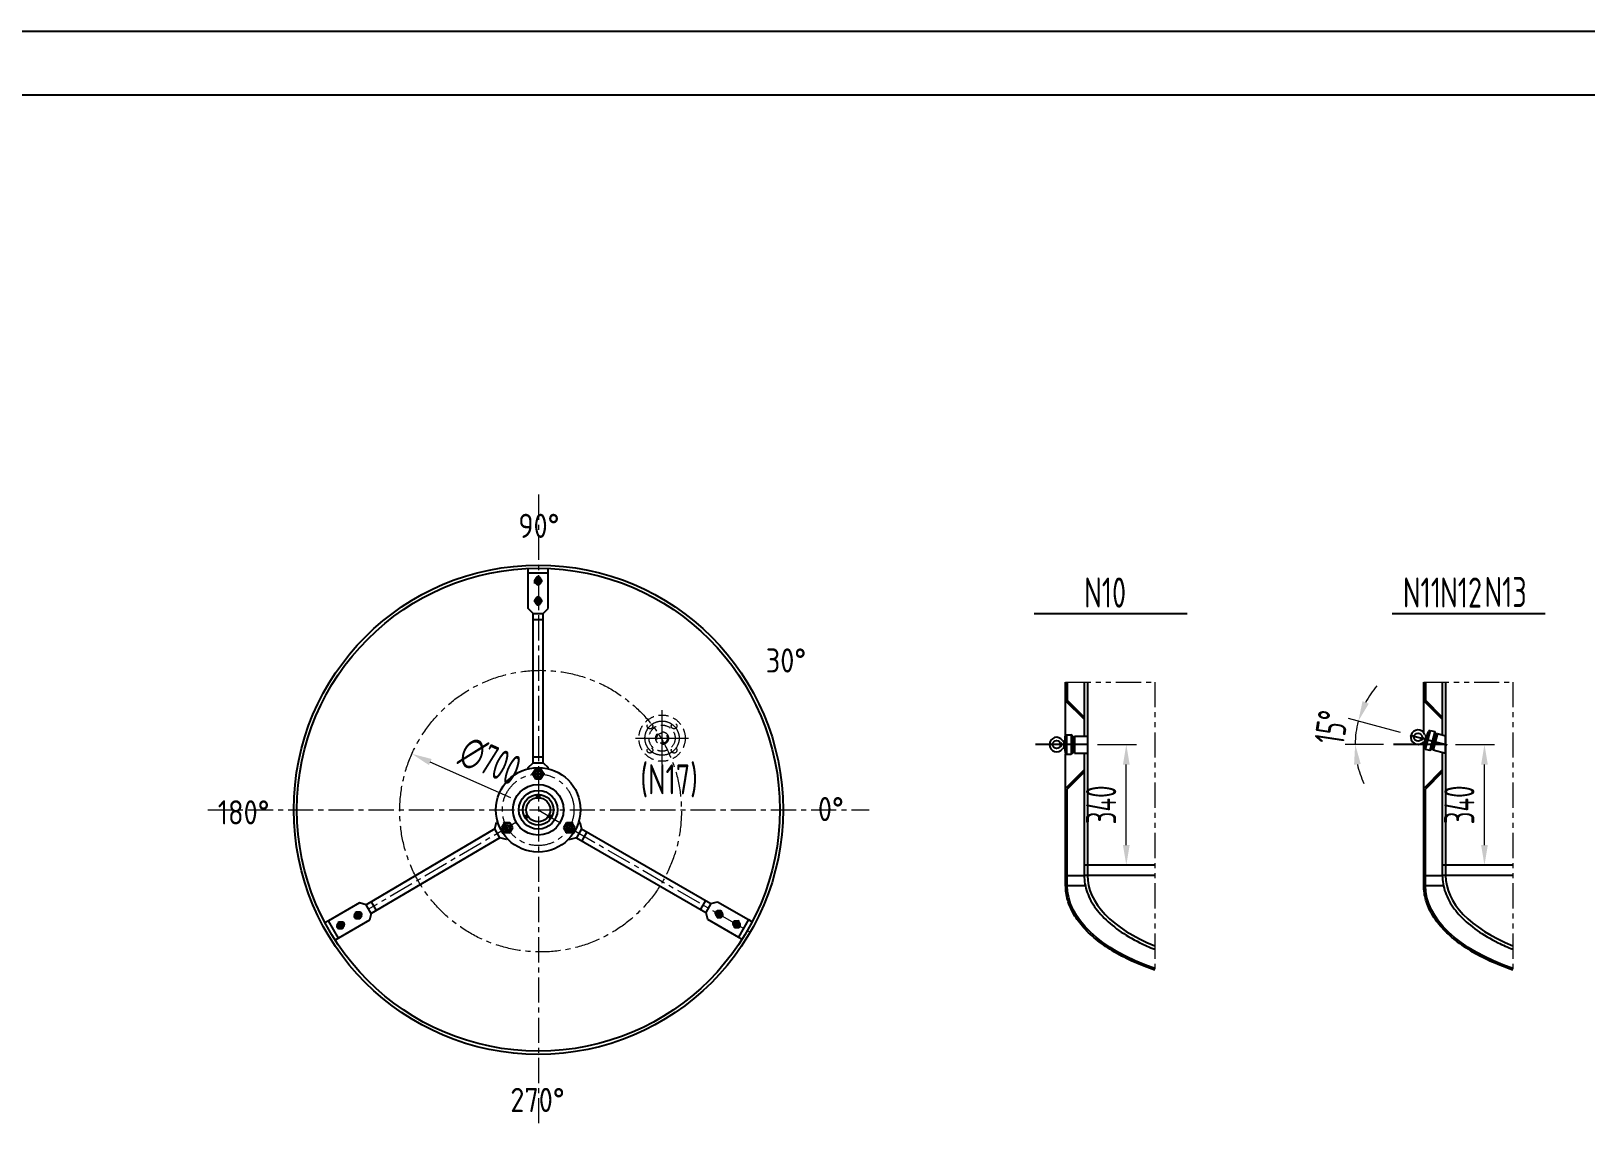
# Model space of a CAD drawing. Header units: millimetres. Extents: x -10 to 6019072, y -115569 to 2.
# Drawn here: x 6011729 to 6015593, y -108878 to -106160 of the extents above; entities that cross this region are included whole.
import ezdxf
from ezdxf.enums import TextEntityAlignment as Align

# ---------------------------------------------------------------- set-up
doc = ezdxf.new("R2010")
doc.units = ezdxf.units.MM
doc.header["$LTSCALE"] = 1000
for name, pattern in [('ACAD_ISO10W100', [18, 12, -3, 0, -3]), ('CENTER', [2, 1.25, -0.25, 0.25, -0.25]), ('DASHED', [0.75, 0.5, -0.25]), ('PHANTOM', [2.5, 1.25, -0.25, 0.25, -0.25, 0.25, -0.25])]:
    doc.linetypes.add(name, pattern=pattern)
doc.layers.get('0').update_dxf_attribs({"lineweight": 25})
for name, color, linetype in [('00', 7, 'Continuous'), ('3', 3, 'Continuous'), ('Layer1', 7, 'Continuous'), ('Layer2', 1, 'ACAD_ISO10W100'), ('Layer3', 2, 'Continuous')]:
    doc.layers.add(name, color=color, linetype=linetype)
for name, color, linetype, lineweight in [('1', 1, 'Continuous', 18), ('1轮廓实线层', 7, 'Continuous', 25), ('3中心线层', 1, 'CENTER', 9), ('4虚线层', 6, 'DASHED', 9), ('5剖面线层', 2, 'Continuous', 9), ('7标注层', 4, 'Continuous', 15), ('9双点划线层', 6, 'PHANTOM', 9), ('中心线', 1, 'CENTER', 9)]:
    doc.layers.add(name, color=color, linetype=linetype, lineweight=lineweight)
doc.styles.get("Standard").update_dxf_attribs({"font": 'gbenor.shx', "width": 0.707, "bigfont": 'gbcbig.shx'})
doc.dimstyles.new('STANDARD$0', dxfattribs={"dimscale": 50, "dimtxt": 1.5, "dimasz": 1, "dimexe": 0.5, "dimexo": 0.5, "dimgap": 0.5, "dimtad": 1, "dimdec": 1, "dimdsep": 46, "dimtxsty": 'Standard', "dimcen": 0.09, "dimclrd": 2, "dimclre": 2, "dimclrt": 2, "dimadec": 0, "dimazin": 0, "dimtfac": 1, "dimtdec": 1, "dimtmove": 0, "dimatfit": 3, "dimfxl": 0, "dimtolj": 1, "dimtzin": 0, "dimlwd": 13, "dimlwe": 13, "dimarcsym": 0})
doc.dimstyles.new('STANDARD$2', dxfattribs={"dimscale": 12, "dimtxt": 1, "dimasz": 1, "dimexe": 0.5, "dimexo": 0.5, "dimgap": 0.5, "dimtad": 1, "dimdec": 4, "dimzin": 0, "dimdsep": 46, "dimtxsty": 'Standard', "dimcen": 0.09, "dimclrd": 2, "dimclre": 2, "dimclrt": 2, "dimadec": 0, "dimazin": 0, "dimtfac": 1, "dimtdec": 4, "dimtofl": 0, "dimtmove": 0, "dimatfit": 3, "dimfxl": 0, "dimtolj": 1, "dimtzin": 0, "dimlwd": 13, "dimlwe": 13, "dimarcsym": 0})
doc.dimstyles.new('STANDARD$3', dxfattribs={"dimscale": 40, "dimtxt": 2, "dimasz": 1.5, "dimexe": 0.5, "dimexo": 0.5, "dimgap": 0.5, "dimtad": 1, "dimdec": 1, "dimdsep": 46, "dimtxsty": 'Standard', "dimcen": 0, "dimclrd": 4, "dimclre": 4, "dimclrt": 3, "dimadec": 0, "dimazin": 0, "dimtfac": 0.5, "dimtdec": 1, "dimtmove": 0, "dimatfit": 2, "dimfxl": 0, "dimtolj": 1, "dimlwd": 13, "dimlwe": 13, "dimarcsym": 0})

# ---------------------------------------------------------------- blocks, each defined once
blk = doc.blocks.new('*U345', base_point=(-106.4, 741.5))
at = {"layer": '00', "color": 4}
for p, q in [((-106.4, 744), (-106, 744.5)), ((-106.4, 742), (-106.4, 744)), ((-106.4, 742), (-104.8, 742)), ((-106.4, 738.9), (-106.4, 741)), ((-106.4, 741), (-104.8, 741)), ((-106, 738.5), (-106.4, 738.9)), ((-106, 744.5), (-100.7, 744.5)), ((-106, 744.5), (-106, 742)), ((-106, 744.5), (-106, 744.5)), ((-106, 741), (-106, 738.5)), ((-100.7, 738.5), (-106, 738.5)), ((-104.8, 742), (-104.8, 741)), ((-100.7, 744.5), (-100.7, 738.5)), ((-98.4, 742.2), (-100.7, 744.5)), ((-98.4, 740.7), (-100.7, 738.5)), ((-98.4, 742.2), (-98.4, 742.2)), ((-98.4, 742.2), (-98.4, 740.7)), ((-98.4, 742.2), (-98.4, 740.7)), ((-98.4, 740.7), (-98.4, 740.7))]:
    blk.add_line(p, q, dxfattribs=at)
at = {"layer": '1', "color": 7}
for p, q in [((-106.4, 744), (-100.2, 744)), ((-106.4, 738.9), (-100.2, 738.9))]:
    blk.add_line(p, q, dxfattribs=at)
at = {"layer": '3', "color": 1}
blk.add_line((-107.6, 741.5), (-97.2, 741.5), dxfattribs=at)
blk = doc.blocks.new('*U346', base_point=(-53.3, 756.4))
at = {"layer": '00', "color": 4}
for p, q in [((-53.3, 770.3), (-65.3, 763.4)), ((-65.3, 763.4), (-65.3, 749.5)), ((-65.3, 749.5), (-53.3, 742.6)), ((-41.3, 763.4), (-53.3, 770.3)), ((-53.3, 742.6), (-41.3, 749.5)), ((-46.5, 756.4), (-46.5, 756.4)), ((-41.3, 749.5), (-41.3, 763.4))]:
    blk.add_line(p, q, dxfattribs=at)
for radius in [12, 6.8]:
    blk.add_circle((-53.3, 756.4), radius, dxfattribs=at)
at = {"layer": '1', "color": 7}
blk.add_arc((-53.3, 756.4), 8, 260.2122, 170.2122, dxfattribs=at)
at = {"layer": '3', "color": 1}
for p, q in [((-67.7, 756.4), (-38.9, 756.4)), ((-53.3, 772.7), (-53.3, 740.2))]:
    blk.add_line(p, q, dxfattribs=at)
blk = doc.blocks.new('*U347', base_point=(-53.3, 756.4))
at = {"layer": '00', "color": 4}
for p, q in [((-53.3, 765.7), (-61.3, 761.1)), ((-61.3, 761.1), (-61.3, 751.8)), ((-61.3, 751.8), (-53.3, 747.2)), ((-45.3, 761.1), (-53.3, 765.7)), ((-53.3, 747.2), (-45.3, 751.8)), ((-49, 756.4), (-49, 756.4)), ((-49, 756.4), (-49, 756.4)), ((-45.3, 751.8), (-45.3, 761.1))]:
    blk.add_line(p, q, dxfattribs=at)
for radius in [8, 4.25]:
    blk.add_circle((-53.3, 756.4), radius, dxfattribs=at)
at = {"layer": '1', "color": 7}
blk.add_arc((-53.3, 756.4), 5, 260.2122, 170.2122, dxfattribs=at)
at = {"layer": '3', "color": 1}
for p, q in [((-62.9, 756.4), (-43.7, 756.4)), ((-53.3, 767.3), (-53.3, 745.6))]:
    blk.add_line(p, q, dxfattribs=at)
blk = doc.blocks.new('*D546')
at = {"layer": '00', "color": 2, "linetype": 'CENTER', "lineweight": 13, "transparency": 16777216}
blk.add_line((6012921.5, -108065.7), (6012721.1, -107976.5), dxfattribs=at)
at = {"layer": '00', "color": 2, "linetype": 'CENTER', "transparency": 16777216}
blk.add_solid([(6012724.5, -107968.9), (6012717.7, -107984.1), (6012675.4, -107956.2)], dxfattribs=at)
at = {"layer": 'Defpoints', "color": 0, "linetype": 'CENTER', "transparency": 16777216}
for p in [(6012675.4, -107956.2), (6013314.9, -108240.9)]:
    blk.add_point(p, dxfattribs=at)
at = {"layer": '00', "color": 2, "linetype": 'CENTER', "transparency": 16777216, "insert": (6012869.6, -107974.2), "char_height": 75, "attachment_point": 5, "rotation": 336.0005}
blk.add_mtext('\\A1;∅700', dxfattribs=at)
blk = doc.blocks.new('*D553')
at = {"layer": '5剖面线层', "color": 2, "lineweight": 13, "transparency": 16777216}
for p, q in [((6014379.3, -107933), (6014476, -107933)), ((6014451, -108183), (6014451, -107983)), ((6014428.1, -108233), (6014476, -108233))]:
    blk.add_line(p, q, dxfattribs=at)
at = {"layer": '5剖面线层', "color": 2, "transparency": 16777216}
for points in [[(6014442.7, -107983), (6014459.3, -107983), (6014451, -107933)], [(6014442.7, -108183), (6014459.3, -108183), (6014451, -108233)]]:
    blk.add_solid(points, dxfattribs=at)
at = {"layer": 'Defpoints', "color": 0, "transparency": 16777216}
for p in [(6014354.3, -107933), (6014451, -107933), (6014403.1, -108233)]:
    blk.add_point(p, dxfattribs=at)
at = {"layer": '5剖面线层', "color": 2, "transparency": 16777216, "insert": (6014388.5, -108083), "char_height": 75, "attachment_point": 5, "rotation": 90}
blk.add_mtext('\\A1;340', dxfattribs=at)
blk = doc.blocks.new('*D555')
at = {"layer": '5剖面线层', "color": 2, "lineweight": 13, "transparency": 16777216}
for p, q in [((6015269.5, -107933), (6015366.2, -107933)), ((6015341.2, -108183), (6015341.2, -107983)), ((6015318.3, -108233), (6015366.2, -108233))]:
    blk.add_line(p, q, dxfattribs=at)
at = {"layer": '5剖面线层', "color": 2, "transparency": 16777216}
for points in [[(6015332.9, -107983), (6015349.6, -107983), (6015341.2, -107933)], [(6015332.9, -108183), (6015349.6, -108183), (6015341.2, -108233)]]:
    blk.add_solid(points, dxfattribs=at)
at = {"layer": 'Defpoints', "color": 0, "transparency": 16777216}
for p in [(6015244.5, -107933), (6015341.2, -107933), (6015293.3, -108233)]:
    blk.add_point(p, dxfattribs=at)
at = {"layer": '5剖面线层', "color": 2, "transparency": 16777216, "insert": (6015278.7, -108083), "char_height": 75, "attachment_point": 5, "rotation": 90}
blk.add_mtext('\\A1;340', dxfattribs=at)
blk = doc.blocks.new('*D556')
at = {"layer": '5剖面线层', "color": 2, "lineweight": 13, "transparency": 16777216}
for p, q in [((6015132.4, -107903), (6015003.4, -107868.5)), ((6015090.3, -107932.8), (6014994.9, -107932.6))]:
    blk.add_line(p, q, dxfattribs=at)
for start, end in [(139.4313, 152.2156), (165, 179.8919), (192.6763, 205.4607)]:
    blk.add_arc((6015244.5, -107933), 224.6, start, end, dxfattribs=at)
at = {"layer": '5剖面线层', "color": 2, "transparency": 16777216}
for points in [[(6015053.6, -107831.4), (6015038.1, -107825.3), (6015027.6, -107874.9)], [(6015017.1, -107983.2), (6015033.7, -107981.4), (6015019.9, -107932.6)]]:
    blk.add_solid(points, dxfattribs=at)
at = {"layer": 'Defpoints', "color": 0, "transparency": 16777216}
for p in [(6015020.8, -107913.2), (6015115.3, -107932.8), (6015156.5, -107909.5), (6015244.5, -107933), (6015248.3, -107934.1)]:
    blk.add_point(p, dxfattribs=at)
at = {"layer": '5剖面线层', "color": 2, "transparency": 16777216, "insert": (6014960.6, -107890.5), "char_height": 75, "attachment_point": 5, "rotation": 81.4722}
blk.add_mtext('\\A1;\\A1;15°{\\H0.7x;\\S^ ;}', dxfattribs=at)
blk = doc.blocks.new('A$C18C11571')
at = {"layer": '4虚线层', "ltscale": 0.05}
for centre, radius in [((66.3, 65.7), 57.5), ((36.2, 95.8), 7), ((66.3, 65.7), 32.5), ((66.3, 65.7), 16), ((66.3, 65.7), 13), ((96.3, 95.8), 7), ((36.2, 35.7), 7), ((96.3, 35.7), 7)]:
    blk.add_circle(centre, radius, dxfattribs=at)
at = {"layer": '中心线'}
for p, q in [((66.3, 0), (66.3, 134.9)), ((0, 65.7), (131.8, 65.7))]:
    blk.add_line(p, q, dxfattribs=at)
blk.add_circle((66.3, 65.7), 42.5, dxfattribs=at)

msp = doc.modelspace()

# ---------------------------------------------------------------- linework, layer by layer
for p, q in [((6005750.57, -106159.92), (6019072.01, -106159.92)), ((6006146.57, -106318.32), (6018913.61, -106318.32)), ((6014602.19, -107608.33), (6014221.74, -107608.33)), ((6015492.42, -107608.33), (6015111.97, -107608.33)), ((6012986.25, -108062.98), (6012986.25, -108065.23)), ((6012992.25, -108062.98), (6012992.25, -108065.23)), ((6012959.9, -108108.6), (6012961.85, -108107.48)), ((6012962.9, -108113.8), (6012964.85, -108112.67)), ((6013015.59, -108113.8), (6013013.64, -108112.67)), ((6013018.59, -108108.6), (6013016.64, -108107.48))]:
    msp.add_line(p, q)
at = {"layer": '1轮廓实线层', "ltscale": 14}
for p, q in [((6014300.27, -107910.31), (6014300.27, -107777.65)), ((6014304.27, -107777.65), (6014304.27, -107822.55)), ((6014346.27, -107777.65), (6014346.27, -107912.04)), ((6014354.27, -107777.65), (6014354.27, -108258.04)), ((6015190.49, -107903.98), (6015190.49, -107777.65)), ((6015194.49, -107777.65), (6015194.49, -107822.55)), ((6015236.49, -107777.65), (6015236.49, -107909.16)), ((6015244.49, -107777.65), (6015244.49, -108258.04)), ((6014346.27, -107870.21), (6014300.27, -107824.21)), ((6014346.27, -107864.55), (6014304.27, -107822.55)), ((6015236.49, -107870.21), (6015190.49, -107824.21)), ((6015236.49, -107864.55), (6015194.49, -107822.55)), ((6014346.27, -107864.55), (6014343.44, -107867.38)), ((6015236.49, -107864.55), (6015233.66, -107867.38)), ((6014287.77, -107933.04), (6014288.77, -107929.04)), ((6014287.77, -107933.04), (6014288.77, -107937.04)), ((6014288.77, -107929.04), (6014289.67, -107928.44)), ((6014288.77, -107929.04), (6014288.77, -107937.04)), ((6014295.77, -107924.4), (6014295.77, -107941.69)), ((6014295.77, -107929.04), (6014298.27, -107929.04)), ((6014299.27, -107916.04), (6014298.27, -107917.04)), ((6014298.27, -107917.04), (6014298.27, -107949.04)), ((6014298.27, -107929.04), (6014298.27, -107937.04)), ((6014299.27, -107916.04), (6014299.27, -107912.04)), ((6014301.27, -107910.04), (6014302.27, -107909.04)), ((6014301.27, -107910.04), (6014301.27, -107956.04)), ((6014302.27, -107909.04), (6014314.27, -107909.04)), ((6014302.27, -107909.04), (6014302.27, -107957.04)), ((6014315.27, -107910.04), (6014314.27, -107909.04)), ((6014314.27, -107909.04), (6014314.27, -107957.04)), ((6014315.27, -107910.04), (6014315.27, -107956.04)), ((6014317.27, -107912.04), (6014318.27, -107913.04)), ((6014317.27, -107912.04), (6014317.27, -107954.04)), ((6014317.27, -107913.04), (6014318.27, -107913.04)), ((6014318.27, -107913.04), (6014318.27, -107914.04)), ((6014318.27, -107914.04), (6014321.27, -107914.04)), ((6014318.27, -107914.04), (6014318.27, -107952.04)), ((6014321.27, -107913.04), (6014322.27, -107912.04)), ((6014321.27, -107913.04), (6014321.27, -107914.04)), ((6014321.27, -107914.04), (6014321.27, -107952.04)), ((6014322.27, -107912.04), (6014354.27, -107912.04)), ((6014322.27, -107912.04), (6014322.27, -107954.04)), ((6015187.7, -107913.68), (6015185.62, -107921.41)), ((6015185.69, -107917.29), (6015185.62, -107921.41)), ((6015185.62, -107921.41), (6015186.34, -107922.22)), ((6015185.69, -107917.29), (6015187.7, -107913.68)), ((6015187.58, -107928.51), (6015187.58, -107928.51)), ((6015187.7, -107913.68), (6015188.72, -107913.34)), ((6015190.49, -108258.04), (6015190.49, -107927.59)), ((6015195.66, -107911.01), (6015191.18, -107927.71)), ((6015199.98, -107904.55), (6015191.69, -107935.46)), ((6015191.69, -107935.46), (6015192.4, -107936.69)), ((6015192.39, -107923.22), (6015194.8, -107923.87)), ((6015204.69, -107898.57), (6015192.78, -107943)), ((6015205.91, -107897.86), (6015193.49, -107944.22)), ((6015194.46, -107915.5), (6015196.87, -107916.14)), ((6015196.87, -107916.14), (6015194.8, -107923.87)), ((6015201.2, -107903.85), (6015199.98, -107904.55)), ((6015201.2, -107903.85), (6015202.24, -107899.98)), ((6015204.69, -107898.57), (6015205.91, -107897.86)), ((6015217.5, -107900.97), (6015205.08, -107947.33)), ((6015205.91, -107897.86), (6015217.5, -107900.97)), ((6015218.21, -107902.19), (6015206.3, -107946.62)), ((6015219.62, -107904.64), (6015208.75, -107945.21)), ((6015220.07, -107906.83), (6015210.24, -107943.54)), ((6015222.97, -107907.61), (6015213.13, -107944.31)), ((6015224.45, -107905.93), (6015213.58, -107946.5)), ((6015218.21, -107902.19), (6015217.5, -107900.97)), ((6015219.37, -107905.61), (6015220.33, -107905.87)), ((6015219.62, -107904.64), (6015220.33, -107905.87)), ((6015220.33, -107905.87), (6015220.07, -107906.83)), ((6015220.07, -107906.83), (6015222.97, -107907.61)), ((6015223.23, -107906.64), (6015222.97, -107907.61)), ((6015223.23, -107906.64), (6015224.45, -107905.93)), ((6015224.45, -107905.93), (6015244.49, -107911.3)), ((6015244.49, -107954.79), (6015244.49, -107911.3)), ((6014288.77, -107937.04), (6014289.67, -107937.64)), ((6014292.5, -107943.39), (6014292.5, -107943.39)), ((6014295.77, -107937.04), (6014298.27, -107937.04)), ((6014298.27, -107949.04), (6014299.27, -107950.04)), ((6014299.27, -107950.04), (6014299.27, -107954.04)), ((6014300.27, -108258.04), (6014300.27, -107955.78)), ((6014301.27, -107956.04), (6014302.27, -107957.04)), ((6014302.27, -107957.04), (6014314.27, -107957.04)), ((6014315.27, -107956.04), (6014314.27, -107957.04)), ((6014317.27, -107954.04), (6014318.27, -107953.04)), ((6014317.27, -107953.04), (6014318.27, -107953.04)), ((6014318.27, -107952.04), (6014321.27, -107952.04)), ((6014318.27, -107952.04), (6014318.27, -107953.04)), ((6014321.27, -107952.04), (6014321.27, -107953.04)), ((6014321.27, -107953.04), (6014322.27, -107954.04)), ((6014322.27, -107954.04), (6014354.27, -107954.04)), ((6014346.27, -107954.04), (6014346.27, -108258.04)), ((6015192.4, -107936.69), (6015191.37, -107940.55)), ((6015192.78, -107943), (6015193.49, -107944.22)), ((6015193.49, -107944.22), (6015205.08, -107947.33)), ((6015206.3, -107946.62), (6015205.08, -107947.33)), ((6015208.75, -107945.21), (6015209.98, -107944.5)), ((6015209.01, -107944.24), (6015209.98, -107944.5)), ((6015210.24, -107943.54), (6015209.98, -107944.5)), ((6015210.24, -107943.54), (6015213.13, -107944.31)), ((6015213.13, -107944.31), (6015212.88, -107945.28)), ((6015212.88, -107945.28), (6015213.58, -107946.5)), ((6015213.58, -107946.5), (6015244.49, -107954.79)), ((6015236.49, -107952.64), (6015236.49, -108258.04)), ((6014346.27, -107995.88), (6014300.27, -108041.88)), ((6014346.27, -108001.54), (6014304.27, -108043.54)), ((6014346.27, -108001.54), (6014343.44, -107998.71)), ((6015236.49, -107995.88), (6015190.49, -108041.88)), ((6015236.49, -108001.54), (6015194.49, -108043.54)), ((6015236.49, -108001.54), (6015233.66, -107998.71)), ((6014304.27, -108258.04), (6014304.27, -108043.54)), ((6015194.49, -108258.04), (6015194.49, -108043.54)), ((6014521.57, -108233.04), (6014346.27, -108233.04)), ((6015411.8, -108233.04), (6015236.49, -108233.04)), ((6014300.27, -108258.04), (6014346.27, -108258.04)), ((6015190.49, -108258.04), (6015236.49, -108258.04))]:
    msp.add_line(p, q, dxfattribs=at)
for centre, radius in [((6012989.74, -108095.03), 608), ((6012989.74, -108095.03), 600), ((6014277.77, -107933.04), 10), ((6015176.03, -107914.7), 10)]:
    msp.add_circle(centre, radius, dxfattribs=at)
for centre, radius, start, end in [((6015176.03, -107914.7), 18, 20.0968, 309.9032), ((6014277.77, -107933.04), 18, 35.0968, 324.9032), ((6014295.77, -107920.4), 4, 215.0968, 270), ((6014301.27, -107912.04), 2, 90, 180), ((6014315.27, -107912.04), 2, 0, 90), ((6015190.15, -107931.58), 4, 75, 129.9032), ((6015196.7, -107907.14), 4, 200.0968, 255), ((6015204.17, -107900.5), 2, 75, 165), ((6015217.69, -107904.12), 2, 345, 75), ((6014295.77, -107945.69), 4, 90, 144.9032), ((6014301.27, -107954.04), 2, 180, 270), ((6014315.27, -107954.04), 2, 270, 0), ((6015193.3, -107941.07), 2, 165, 255), ((6015206.82, -107944.69), 2, 255, 345)]:
    msp.add_arc(centre, radius, start, end, dxfattribs=at)
at = {"layer": '1轮廓实线层', "ltscale": 14, "extrusion": (0, 0, -1)}
for centre in [(6014804.27, -108283.04), (6015694.49, -108283.04)]:
    msp.add_ellipse(centre, major_axis=(-500, 0), ratio=0.5, start_param=5.3132989, end_param=6.2831853, dxfattribs=at)
at = {"layer": '1轮廓实线层', "ltscale": 14}
for centre in [(6014804.27, -108258.04), (6015694.49, -108258.04)]:
    msp.add_ellipse(centre, major_axis=(450, 0), ratio=0.5, start_param=3.1415927, end_param=4.0331326, dxfattribs=at)
for points, knots in [([(6014521.57, -108493.48), (6014504.01, -108487.5), (6014487.2, -108480.96), (6014453.58, -108466.08), (6014436.98, -108457.63), (6014406.28, -108439.61), (6014392.18, -108430.05), (6014366.76, -108409.99), (6014355.44, -108399.5), (6014335.8, -108377.76), (6014327.49, -108366.51), (6014314.06, -108343.47), (6014308.95, -108331.68), (6014302.08, -108307.79), (6014300.32, -108295.69), (6014300.27, -108283.41), (6014300.27, -108283.23), (6014300.27, -108283.04)], [5.31017646, 5.31017646, 5.31017646, 5.31017646, 5.43688785, 5.43688785, 5.57758459, 5.57758459, 5.71828134, 5.71828134, 5.85897809, 5.85897809, 5.99967484, 5.99967484, 6.14037158, 6.14037158, 6.28106833, 6.28106833, 6.28318531, 6.28318531, 6.28318531, 6.28318531]), ([(6014346.27, -108258.04), (6014346.27, -108265.19), (6014346.91, -108272.34), (6014349.44, -108286.55), (6014351.34, -108293.61), (6014356.36, -108307.57), (6014359.48, -108314.46), (6014370.49, -108334.59), (6014380.07, -108347.49), (6014403.37, -108372.11), (6014417.09, -108383.82), (6014448.25, -108405.77), (6014465.69, -108416.02), (6014496.42, -108431.18), (6014508.73, -108436.62), (6014521.57, -108441.72)], [3.14159265, 3.14159265, 3.14159265, 3.14159265, 3.23058443, 3.23058443, 3.3195762, 3.3195762, 3.40856798, 3.40856798, 3.58365453, 3.58365453, 3.75874109, 3.75874109, 3.93382764, 3.93382764, 4.04153039, 4.04153039, 4.04153039, 4.04153039]), ([(6015411.8, -108493.48), (6015394.24, -108487.5), (6015377.42, -108480.96), (6015343.81, -108466.08), (6015327.21, -108457.63), (6015296.51, -108439.61), (6015282.41, -108430.05), (6015256.98, -108409.99), (6015245.66, -108399.5), (6015226.02, -108377.76), (6015217.71, -108366.51), (6015204.28, -108343.47), (6015199.17, -108331.68), (6015192.3, -108307.79), (6015190.55, -108295.69), (6015190.49, -108283.41), (6015190.49, -108283.23), (6015190.49, -108283.04)], [5.31017646, 5.31017646, 5.31017646, 5.31017646, 5.43688785, 5.43688785, 5.57758459, 5.57758459, 5.71828134, 5.71828134, 5.85897809, 5.85897809, 5.99967484, 5.99967484, 6.14037158, 6.14037158, 6.28106833, 6.28106833, 6.28318531, 6.28318531, 6.28318531, 6.28318531]), ([(6015236.49, -108258.04), (6015236.49, -108265.19), (6015237.13, -108272.34), (6015239.67, -108286.55), (6015241.56, -108293.61), (6015246.58, -108307.57), (6015249.71, -108314.46), (6015260.72, -108334.59), (6015270.29, -108347.49), (6015293.59, -108372.11), (6015307.32, -108383.82), (6015338.47, -108405.77), (6015355.91, -108416.02), (6015386.64, -108431.18), (6015398.95, -108436.62), (6015411.8, -108441.72)], [3.14159265, 3.14159265, 3.14159265, 3.14159265, 3.23058443, 3.23058443, 3.3195762, 3.3195762, 3.40856798, 3.40856798, 3.58365453, 3.58365453, 3.75874109, 3.75874109, 3.93382764, 3.93382764, 4.04153039, 4.04153039, 4.04153039, 4.04153039])]:
    msp.add_open_spline(points, degree=3, knots=knots, dxfattribs=at)
at = {"layer": '3中心线层', "ltscale": 0.05}
for p, q in [((6012989.74, -107311.78), (6012989.74, -108878.27)), ((6012167.73, -108095.03), (6013811.75, -108095.03)), ((6012933.82, -108127.13), (6012567.46, -108342.37)), ((6012989.25, -108095.13), (6013517.52, -108400.13))]:
    msp.add_line(p, q, dxfattribs=at)
for centre, radius in [((6012995.18, -108098.55), 350), ((6012989.25, -108095.13), 89)]:
    msp.add_circle(centre, radius, dxfattribs=at)
at = {"layer": '9双点划线层', "ltscale": 0.05}
for p, q in [((6014300.27, -107777.65), (6014521.57, -107777.65)), ((6014521.57, -107777.65), (6014521.57, -108493.48)), ((6015190.49, -107777.65), (6015411.8, -107777.65)), ((6015411.8, -107777.65), (6015411.8, -108493.48))]:
    msp.add_line(p, q, dxfattribs=at)
at = {"layer": 'Layer1'}
for p, q in [((6012976.75, -107622), (6013001.75, -107622)), ((6012976.75, -107963.13), (6013001.75, -107963.13)), ((6013109.81, -108150.3), (6013097.31, -108171.95)), ((6013405.24, -108320.86), (6013392.74, -108342.52)), ((6012587.46, -108345.25), (6012574.96, -108323.6))]:
    msp.add_line(p, q, dxfattribs=at)
at = {"layer": 'Layer2'}
for p, q in [((6012978.44, -107529.88), (6012990.44, -107529.88)), ((6012983.25, -107576), (6012995.25, -107576)), ((6014354.27, -107933.04), (6014225.11, -107932.8)), ((6015244.49, -107933.04), (6015115.34, -107932.8)), ((6015156.5, -107909.47), (6015248.26, -107934.05)), ((6012980.25, -108006.13), (6012998.25, -108006.13)), ((6012989.25, -108065.23), (6012989.25, -108057.23)), ((6012963.35, -108110.08), (6012956.42, -108114.08)), ((6013015.14, -108110.08), (6013022.07, -108114.08)), ((6014300.27, -108283.04), (6014348.87, -108283.04)), ((6014521.57, -108258.04), (6014346.27, -108258.04)), ((6015190.49, -108283.04), (6015239.09, -108283.04)), ((6015411.8, -108258.04), (6015236.49, -108258.04)), ((6012544.37, -108362.63), (6012538.37, -108352.23)), ((6013441.82, -108349.49), (6013435.82, -108359.89)), ((6012501.07, -108387.63), (6012495.07, -108377.23)), ((6013485.12, -108374.49), (6013479.12, -108384.89))]:
    msp.add_line(p, q, dxfattribs=at)
at = {"layer": 'Layer3'}
for p, q in [((6012964.25, -107506), (6012964.25, -107495.69)), ((6012964.25, -107595), (6012964.25, -107506)), ((6012964.25, -107506), (6013014.25, -107506)), ((6013014.25, -107506), (6013014.25, -107495.69)), ((6013014.25, -107595), (6013014.25, -107506)), ((6012976.75, -107607), (6012964.25, -107595)), ((6012976.75, -107978.13), (6012976.75, -107607)), ((6012976.75, -107607), (6013001.75, -107607)), ((6013001.75, -107607), (6013014.25, -107595)), ((6013001.75, -107978.13), (6013001.75, -107607)), ((6012964.25, -107990.13), (6012976.75, -107978.13)), ((6012964.25, -107993.15), (6012964.25, -107990.13)), ((6012976.75, -107978.13), (6013001.75, -107978.13)), ((6013001.75, -107978.13), (6013014.25, -107990.13)), ((6013014.25, -107993.15), (6013014.25, -107990.13)), ((6012986.7, -108063.43), (6012986.7, -108065.23)), ((6012991.8, -108063.43), (6012991.8, -108065.23)), ((6012881.67, -108142.8), (6012885.81, -108125.98)), ((6012888.43, -108124.47), (6012885.81, -108125.98)), ((6012960.52, -108108.77), (6012962.08, -108107.87)), ((6012963.07, -108113.18), (6012964.63, -108112.28)), ((6013015.42, -108113.18), (6013013.86, -108112.28)), ((6013017.97, -108108.77), (6013016.41, -108107.87)), ((6013090.06, -108124.47), (6013092.68, -108125.98)), ((6013092.68, -108125.98), (6013096.82, -108142.8)), ((6012881.67, -108142.8), (6012561.97, -108331.1)), ((6012894.17, -108164.45), (6012574.47, -108352.75)), ((6012894.17, -108164.45), (6012881.67, -108142.8)), ((6012910.81, -108169.28), (6012894.17, -108164.45)), ((6013084.32, -108164.45), (6013067.68, -108169.28)), ((6013096.82, -108142.8), (6013084.32, -108164.45)), ((6013084.32, -108164.45), (6013405.73, -108350.02)), ((6013096.82, -108142.8), (6013418.23, -108328.36)), ((6012913.43, -108167.77), (6012910.81, -108169.28)), ((6013065.06, -108167.77), (6013067.68, -108169.28)), ((6014300.27, -108283.04), (6014300.27, -108258.04)), ((6014304.27, -108283.04), (6014304.27, -108258.04)), ((6015190.49, -108283.04), (6015190.49, -108258.04)), ((6015194.49, -108283.04), (6015194.49, -108258.04)), ((6012545.33, -108326.28), (6012468.25, -108370.78)), ((6012561.97, -108331.1), (6012545.33, -108326.28)), ((6012574.47, -108352.75), (6012561.97, -108331.1)), ((6012574.47, -108352.75), (6012570.33, -108369.58)), ((6013418.23, -108328.36), (6013405.73, -108350.02)), ((6013405.73, -108350.02), (6013409.87, -108366.84)), ((6013418.23, -108328.36), (6013434.87, -108323.54)), ((6013434.87, -108323.54), (6013511.94, -108368.04)), ((6012468.25, -108370.78), (6012459.32, -108375.93)), ((6012493.25, -108414.08), (6012468.25, -108370.78)), ((6012570.33, -108369.58), (6012493.25, -108414.08)), ((6013409.87, -108366.84), (6013486.94, -108411.34)), ((6013511.94, -108368.04), (6013486.94, -108411.34)), ((6013511.94, -108368.04), (6013520.87, -108373.19)), ((6012493.25, -108414.08), (6012484.32, -108419.23)), ((6013486.94, -108411.34), (6013495.87, -108416.49))]:
    msp.add_line(p, q, dxfattribs=at)
for centre, radius in [((6012989.25, -108095.13), 105), ((6012989.25, -108006.13), 9), ((6012989.25, -108095.13), 63), ((6012989.25, -108095.13), 48), ((6012989.25, -108095.13), 38), ((6012989.25, -108095.13), 30)]:
    msp.add_circle(centre, radius, dxfattribs=at)
for centre, start, end in [((6012989.25, -107522), 41.81031, 138.18969), ((6012989.25, -107530), 221.81031, 318.18969), ((6012989.25, -107572), 41.81031, 138.18969), ((6012989.25, -107580), 221.81031, 318.18969), ((6012537.91, -108359.43), 161.81031, 258.18969), ((6012544.83, -108355.43), 341.81031, 78.18969), ((6013435.36, -108352.69), 101.81031, 198.18969), ((6013442.29, -108356.69), 281.81031, 18.18969), ((6012494.61, -108384.43), 161.81031, 258.18969), ((6012501.53, -108380.43), 341.81031, 78.18969), ((6013478.66, -108377.69), 101.81031, 198.18969), ((6013485.59, -108381.69), 281.81031, 18.18969)]:
    msp.add_arc(centre, 6, start, end, dxfattribs=at)

# ---------------------------------------------------------------- block references
at = {"layer": '7标注层', "color": 3}
msp.add_blockref('A$C18C11571', (6013230.82, -107982.83), dxfattribs=at)
at = {"layer": 'Layer3'}
for name, p, rotation in [('*U347', (6012989.25, -107526), 90), ('*U347', (6012989.25, -107576), 90), ('*U346', (6012989.25, -108006.13), 90), ('*U345', (6012989.25, -108057.23), 270), ('*U346', (6012912.17, -108139.63), 209.9999999999999), ('*U345', (6012956.42, -108114.08), 29.99999999999995), ('*U345', (6013022.07, -108114.08), 149.9999999999999), ('*U346', (6013066.32, -108139.63), 329.9999999999999), ('*U347', (6012541.37, -108357.43), 209.9999999999999), ('*U347', (6013438.82, -108354.69), 329.9999999999999), ('*U347', (6012498.07, -108382.43), 209.9999999999999), ('*U347', (6013482.12, -108379.69), 329.9999999999999)]:
    msp.add_blockref(name, p, dxfattribs=dict(at, rotation=rotation))

# ---------------------------------------------------------------- texts
at = {"linetype": 'Continuous'}
for s, p in [('90%%D', (6012991.02, -107389.47)), ('30%%D', (6013605.06, -107723.93)), ('180%%D', (6012257.07, -108101.47)), ('0%%D', (6013716.61, -108093.39)), ('270%%D', (6012987.46, -108816.35))]:
    msp.add_text(s, height=60, dxfattribs=at).set_placement(p, align=Align.MIDDLE)
at = {"width": 0.8}
for s, p in [('N10', (6014398.33, -107555.19)), ('N11', (6015185.86, -107555.19)), ('N12', (6015283.06, -107555.19)), ('N13', (6015393.75, -107553.79)), ('(N17)', (6013314.67, -108019.27))]:
    msp.add_text(s, height=74.795, dxfattribs=at).set_placement(p, align=Align.MIDDLE)

# ---------------------------------------------------------------- dimensions: what is measured, and where the dimension line sits
at = {"layer": '00', "color": 3, "linetype": 'CENTER'}
dim = msp.add_diameter_dim_2p(p1=(6013314.92, -108240.9), p2=(6012675.43, -107956.19), dimstyle='STANDARD$3', override={"dimscale": 50, "dimtxt": 1.5, "dimasz": 1, "dimcen": 0.09, "dimclrd": 2, "dimclre": 2, "dimclrt": 2, "dimtfac": 1, "dimatfit": 3, "dimtzin": 0}, dxfattribs=at)
dim.commit()
dim.dimension.update_dxf_attribs({"geometry": '*D546', "text_midpoint": (6012844.14, -108031.31), "dimtype": 163})
at = {"layer": '5剖面线层'}
dim = msp.add_angular_dim_2l(base=(6015020.82, -107913.19), line1=((6015244.49, -107933.04), (6015115.34, -107932.8)), line2=((6015156.5, -107909.47), (6015248.26, -107934.05)), text='\\A1;15°{\\H0.7x;\\S^ ;}', dimstyle='STANDARD$2', override={"dimscale": 50, "dimtxt": 1.5, "dimdec": 1, "dimzin": 8, "dimtdec": 1, "dimtofl": 1, "dimfxl": 600, "dimfxlon": 1}, dxfattribs=at)
dim.commit()
dim.dimension.update_dxf_attribs({"geometry": '*D556', "text_midpoint": (6015022.42, -107899.75), "dimtype": 162})
for base, p1, p2, picture, middle in [((6014451, -107933.04), (6014403.12, -108233.04), (6014354.27, -107933.04), '*D553', (6014388.5, -108083.04)), ((6015341.23, -107933.04), (6015293.35, -108233.04), (6015244.49, -107933.04), '*D555', (6015278.73, -108083.04))]:
    dim = msp.add_linear_dim(base=base, p1=p1, p2=p2, angle=90, text='340', dimstyle='STANDARD$0', override={"dimfxl": 600, "dimfxlon": 1}, dxfattribs=at)
    dim.commit()
    dim.dimension.update_dxf_attribs({"geometry": picture, "text_midpoint": middle})

doc.saveas('drawing.dxf')
